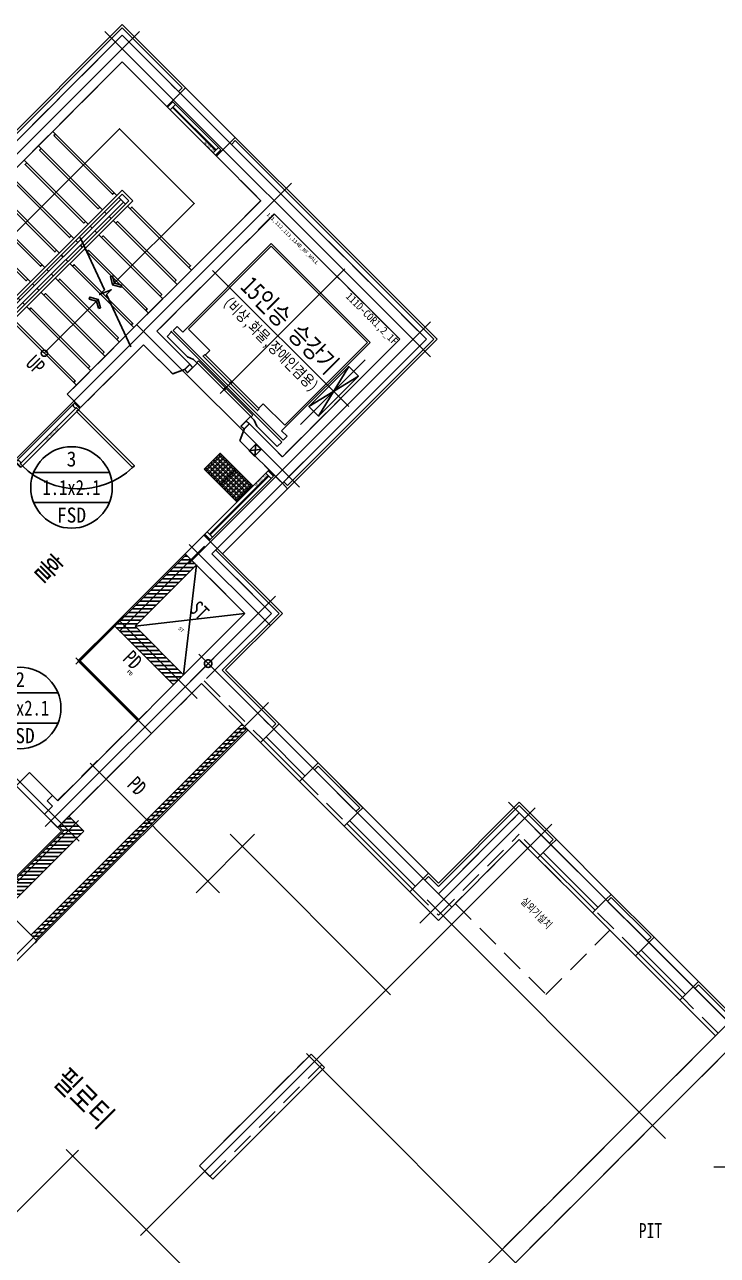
# Model space of a CAD drawing. Header units: millimetres. Extents: x 18596 to 55969, y 16294 to 49232.
# Drawn here: x 32286 to 41466, y 29494 to 45810 of the extents above; entities that cross this region are included whole.
import ezdxf
from ezdxf.enums import TextEntityAlignment as Align

# ---------------------------------------------------------------- set-up
doc = ezdxf.new("R2010")
doc.units = ezdxf.units.MM
doc.header["$LTSCALE"] = 100
for name, pattern in [('111D-COR1_2-1F$0$CEN', [62, 60, -1, 0, -1]), ('111D-COR1_2-1F$0$CENTER', [50.8, 31.75, -6.35, 6.35, -6.35]), ('111D-COR1_2-1F$0$HID', [2.3, 1.5, -0.8])]:
    doc.linetypes.add(name, pattern=pattern)
doc.layers.get('Defpoints').update_dxf_attribs({"color": 127})
doc.layers.add('111D-COR1_2-1F$0$CEN아파트', color=1, linetype='111D-COR1_2-1F$0$CEN', lineweight=5)
for name, color, linetype in [('111D-COR1_2-1F$0$COR', 4, 'Continuous'), ('111D-COR1_2-1F$0$DOOR', 4, 'Continuous'), ('111D-COR1_2-1F$0$DOOR_1', 1, 'Continuous'), ('111D-COR1_2-1F$0$DOOR_2', 5, 'Continuous'), ('111D-COR1_2-1F$0$ELE-7', 7, 'Continuous'), ('111D-COR1_2-1F$0$ELE7', 8, 'Continuous'), ('111D-COR1_2-1F$0$ELE8', 9, 'Continuous'), ('111D-COR1_2-1F$0$ELEV', 4, 'Continuous'), ('111D-COR1_2-1F$0$FIN4', 6, 'Continuous'), ('111D-COR1_2-1F$0$FIN_석재', 9, 'Continuous'), ('111D-COR1_2-1F$0$HAT-1', 9, 'Continuous'), ('111D-COR1_2-1F$0$LEADER', 7, 'Continuous'), ('111D-COR1_2-1F$0$OPEN', 5, '111D-COR1_2-1F$0$CENTER'), ('111D-COR1_2-1F$0$PS COVER', 4, 'Continuous'), ('111D-COR1_2-1F$0$RAIL-1', 7, 'Continuous'), ('111D-COR1_2-1F$0$RAIL-2', 5, 'Continuous'), ('111D-COR1_2-1F$0$WALL-1', 2, 'Continuous'), ('111D-COR1_2-1F$0$WALL-2', 3, 'Continuous'), ('111D-COR1_2-1F$0$WIN', 4, 'Continuous'), ('TEXT_실명', 3, 'Continuous'), ('창호부호', 7, 'Continuous')]:
    doc.layers.add(name, color=color, linetype=linetype)
for name, color, linetype, plot in [('111D-COR1_2-1F$0$Defponts', 161, 'Continuous', False), ('111D-COR1_2-1F$0$UNDERWALL', 25, '111D-COR1_2-1F$0$HID', False), ('111D-COR1_2-1F$0$창호공차', 39, 'Continuous', False)]:
    doc.layers.add(name, color=color, linetype=linetype, plot=plot)
doc.styles.add('111D-COR1_2-1F$0$돋움체', font='', dxfattribs={"width": 0.8})
doc.styles.add('돋움체', font='', dxfattribs={"width": 0.8})
doc.styles.get('111D-COR1_2-1F$0$돋움체').set_extended_font_data('DotumChe')
doc.styles.get('돋움체').set_extended_font_data('DotumChe')

# ---------------------------------------------------------------- blocks, each defined once
blk = doc.blocks.new('111D-COR1_2-1F$0$FSD_1100_100_현관')
at = {"layer": '111D-COR1_2-1F$0$DOOR'}
for points in [[(25, 100), (25, 1150), (60, 1150), (60, 100)], [(25, 100), (25, 60), (40, 60), (40, 25), (25, 0), (0, 0), (0, 100)], [(1075, 100), (1075, 60), (1060, 60), (1060, 25), (1075, 0), (1100, 0), (1100, 100)]]:
    blk.add_lwpolyline(points, close=True, dxfattribs=at)
at = {"layer": '111D-COR1_2-1F$0$DOOR_1'}
blk.add_arc((25, 100), 1050, 0, 88.0898, dxfattribs=at)
at = {"layer": '111D-COR1_2-1F$0$DOOR_2'}
for p, q in [((25, 100), (1075, 100)), ((25, 0), (1075, 0)), ((1060, 60), (40, 60))]:
    blk.add_line(p, q, dxfattribs=at)
at = {"layer": '111D-COR1_2-1F$0$창호공차', "ltscale": 2}
for p, q in [((-10, 100), (-10, 0)), ((1110, 100), (1110, 0))]:
    blk.add_line(p, q, dxfattribs=at)
at = {"layer": '111D-COR1_2-1F$0$창호공차', "ltscale": 2, "style": '111D-COR1_2-1F$0$돋움체', "width": 0.8}
blk.add_text('FSD_1100_100', height=30, dxfattribs=at).set_placement((502, 79), align=Align.MIDDLE_CENTER)
blk = doc.blocks.new('111D-COR1_2-1F$0$AW-900_100')
at = {"layer": '111D-COR1_2-1F$0$WIN'}
for p, q in [((476, 252), (1286, 252)), ((1286, 152), (476, 152))]:
    blk.add_line(p, q, dxfattribs=at)
at = {"layer": '111D-COR1_2-1F$0$WIN', "color": 8}
for p, q in [((1286, 208), (476, 208)), ((1286, 196), (476, 196))]:
    blk.add_line(p, q, dxfattribs=at)
at = {"layer": '111D-COR1_2-1F$0$WIN'}
for points in [[(431, 252), (476, 252), (476, 152), (431, 152)], [(1286, 252), (1331, 252), (1331, 152), (1286, 152)]]:
    blk.add_lwpolyline(points, close=True, dxfattribs=at)
at = {"layer": 'Defpoints', "ltscale": 2}
for p, q in [((421, 252), (421, 152)), ((1341, 252), (1341, 152))]:
    blk.add_line(p, q, dxfattribs=at)
at = {"layer": 'Defpoints', "style": '111D-COR1_2-1F$0$돋움체', "text_generation_flag": 4, "width": 0.8}
blk.add_text('AW-900_100', height=30, rotation=180, dxfattribs=at).set_placement((565, 175), align=Align.MIDDLE_CENTER)
blk = doc.blocks.new('111D-COR1_2-1F$0$CORE-74-3-17-mr')
at = {"layer": '111D-COR1_2-1F$0$ELE7'}
for p, q in [((0, 2300), (0, -37)), ((-925, 1847), (-925, 190)), ((-925, 1847), (925, 1847)), ((-900, 272), (-900, 1822)), ((-900, 1822), (900, 1822)), ((900, 1822), (900, 272)), ((925, 190), (925, 1847)), ((-953, 672), (-1133, 1422)), ((-1133, 672), (-953, 1422)), ((-1325, 1047), (1225, 1047)), ((-1030, 190), (-1030, 115)), ((-925, 190), (-1030, 190)), ((-500, 272), (-900, 272)), ((-500, 190), (-500, 272)), ((900, 272), (500, 272)), ((500, 272), (500, 190)), ((925, 190), (1030, 190)), ((1030, 190), (1030, 115)), ((-1032, 85), (1032, 85)), ((-1032, 85), (-1032, 0)), ((-650, 0), (-1032, 0)), ((1030, 115), (-1030, 115)), ((-570, 33), (-650, 0)), ((-570, 33), (-500, 33)), ((-500, -47), (-500, 33)), ((570, 33), (500, 33)), ((500, -50), (500, 33)), ((570, 33), (650, 0)), ((1032, 0), (650, 0)), ((1032, 85), (1032, 0))]:
    blk.add_line(p, q, dxfattribs=at)
at = {"layer": '111D-COR1_2-1F$0$ELE7', "ltscale": 50}
blk.add_line((-1043, 1635), (-1043, 424), dxfattribs=at)
at = {"layer": '111D-COR1_2-1F$0$ELE7'}
for points in [[(-1133, 1422), (-953, 1422), (-953, 672), (-1133, 672)], [(-510, 186), (-10, 186), (-10, 154), (-510, 154)], [(510, 186), (10, 186), (10, 154), (510, 154)], [(-510, 66), (-10, 66), (-10, 34), (-510, 34)], [(510, 66), (10, 66), (10, 34), (510, 34)], [(-560, -47), (-500, -47), (-500, -147), (-560, -147)], [(-557, -50), (-503, -50), (-503, -144), (-557, -144)], [(560, -47), (500, -47), (500, -147), (560, -147)], [(557, -50), (503, -50), (503, -144), (557, -144)]]:
    blk.add_lwpolyline(points, close=True, dxfattribs=at)
blk.add_point((1034, 85), dxfattribs=at)
blk.add_point((1034, 85), dxfattribs=at)
blk = doc.blocks.new('111D-COR1_2-1F$0$EV_버턴')
at = {"layer": '111D-COR1_2-1F$0$ELEV'}
for p, q in [((-128, 10), (-242, 10)), ((-242, 10), (-242, 4)), ((-128, 10), (-242, 10)), ((-242, 10), (-242, 4)), ((-242, 4), (-128, 4)), ((-242, 4), (-128, 4)), ((-235, 10), (-235, 131)), ((-235, 131), (-135, 131)), ((-235, 131), (-135, 10)), ((-135, 131), (-235, 10)), ((-135, 131), (-235, 131)), ((-235, 131), (-235, 10)), ((-135, 10), (-235, 10)), ((-235, 10), (-135, 10)), ((-135, 131), (-135, 10)), ((-135, 10), (-135, 131)), ((-128, 4), (-128, 10)), ((-128, 4), (-128, 10))]:
    blk.add_line(p, q, dxfattribs=at)
blk = doc.blocks.new('111D-COR1_2-1F$0$점자블럭_300_300_6')
at = {"layer": '111D-COR1_2-1F$0$ELE-7', "color": 8}
for centre in [(25, 275), (25, 225), (25, 175), (75, 275), (75, 225), (75, 175), (125, 275), (125, 225), (125, 175), (175, 275), (175, 225), (175, 175), (225, 275), (225, 225), (225, 175), (275, 275), (275, 225), (275, 175), (25, 125), (25, 75), (25, 25), (75, 125), (75, 75), (75, 25), (125, 125), (125, 75), (125, 25), (175, 125), (175, 75), (175, 25), (225, 125), (225, 75), (225, 25), (275, 125), (275, 75), (275, 25)]:
    blk.add_circle(centre, 15.5, dxfattribs=at)
at = {"layer": '111D-COR1_2-1F$0$ELE8'}
blk.add_lwpolyline([(0, 300), (0, 0), (300, 0), (300, 300)], close=True, dxfattribs=at)
blk = doc.blocks.new('111D-COR1_2-1F$0$A$C4BD02FE4')
at = {"linetype": 'Continuous', "rotation": 90}
for p in [(511, -322), (811, -322)]:
    blk.add_blockref('111D-COR1_2-1F$0$점자블럭_300_300_6', p, dxfattribs=at)
at = {"layer": '111D-COR1_2-1F$0$ELEV'}
blk.add_blockref('111D-COR1_2-1F$0$EV_버턴', (695, 267), dxfattribs=at)
blk = doc.blocks.new('111D-COR1_2-1F$0$AW-1190_100')
at = {"layer": '111D-COR1_2-1F$0$WIN'}
for p, q in [((476, 252), (1576, 252)), ((1576, 152), (476, 152))]:
    blk.add_line(p, q, dxfattribs=at)
at = {"layer": '111D-COR1_2-1F$0$WIN', "color": 8}
for p, q in [((1576, 208), (476, 208)), ((1576, 196), (476, 196))]:
    blk.add_line(p, q, dxfattribs=at)
at = {"layer": '111D-COR1_2-1F$0$WIN'}
for points in [[(431, 252), (476, 252), (476, 152), (431, 152)], [(1576, 252), (1621, 252), (1621, 152), (1576, 152)]]:
    blk.add_lwpolyline(points, close=True, dxfattribs=at)
at = {"layer": 'Defpoints', "ltscale": 2}
for p, q in [((421, 252), (421, 152)), ((1631, 252), (1631, 152))]:
    blk.add_line(p, q, dxfattribs=at)
at = {"layer": 'Defpoints', "style": '111D-COR1_2-1F$0$돋움체', "text_generation_flag": 4, "width": 0.8}
blk.add_text('AW-1190_100', height=30, rotation=180, dxfattribs=at).set_placement((588, 175), align=Align.MIDDLE_CENTER)
blk = doc.blocks.new('111D-COR1_2-1F$0$STR')
at = {"layer": '111D-COR1_2-1F$0$COR', "ltscale": 70}
for p, q in [((460, -159), (460, 41)), ((460, 41), (2820, 41)), ((498, -121), (498, 3)), ((498, 3), (2782, 3)), ((2782, 3), (2782, -121)), ((2820, 41), (2820, -159)), ((2820, -159), (460, -159)), ((2782, -121), (498, -121)), ((2720, -34), (2720, -84))]:
    blk.add_line(p, q, dxfattribs=at)
at = {"layer": '111D-COR1_2-1F$0$COR', "color": 8, "ltscale": 70}
for points in [[(560, 91), (530, 91), (530, 1191), (560, 1191)], [(830, 91), (800, 91), (800, 1191), (830, 1191)], [(1100, 91), (1070, 91), (1070, 1191), (1100, 1191)], [(1370, 91), (1340, 91), (1340, 1191), (1370, 1191)], [(1640, 91), (1610, 91), (1610, 1191), (1640, 1191)], [(1910, 91), (1880, 91), (1880, 1191), (1910, 1191)], [(2180, 91), (2150, 91), (2150, 1191), (2180, 1191)], [(2450, 91), (2420, 91), (2420, 1191), (2450, 1191)], [(2720, 91), (2690, 91), (2690, 1191), (2720, 1191)], [(560, -209), (590, -209), (590, -1309), (560, -1309)], [(830, -209), (860, -209), (860, -1309), (830, -1309)], [(1100, -209), (1130, -209), (1130, -1309), (1100, -1309)], [(1370, -209), (1400, -209), (1400, -1309), (1370, -1309)], [(1640, -209), (1670, -209), (1670, -1309), (1640, -1309)], [(1910, -209), (1940, -209), (1940, -1309), (1910, -1309)], [(2180, -209), (2210, -209), (2210, -1309), (2180, -1309)], [(2450, -209), (2480, -209), (2480, -1309), (2450, -1309)], [(2720, -209), (2750, -209), (2750, -1309), (2720, -1309)]]:
    blk.add_lwpolyline(points, dxfattribs=at)
at = {"layer": '111D-COR1_2-1F$0$COR', "ltscale": 70}
for points in [[(560, 41), (560, 1241)], [(830, 41), (830, 1241)], [(1100, 41), (1100, 1241)], [(1370, 41), (1370, 1241)], [(1640, 41), (1640, 1241)], [(1910, 41), (1910, 1241)], [(2180, 41), (2180, 1241)], [(2450, 41), (2450, 1241)], [(2720, 41), (2720, 1241)], [(560, 3), (560, -34)], [(830, 3), (830, -34)], [(1100, 3), (1100, -34)], [(1370, 3), (1370, -34)], [(1640, 3), (1640, -34)], [(1910, 3), (1910, -34)], [(2180, 3), (2180, -34)], [(2450, 3), (2450, -34)], [(2720, 3), (2720, -34)], [(2720, -34), (560, -34)], [(560, -34), (560, -84)], [(2720, -84), (560, -84)], [(560, -84), (560, -121)], [(560, -159), (560, -1359)], [(830, -84), (830, -121)], [(830, -159), (830, -1359)], [(1100, -84), (1100, -121)], [(1100, -159), (1100, -1359)], [(1370, -84), (1370, -121)], [(1370, -159), (1370, -1359)], [(1640, -84), (1640, -121)], [(1640, -159), (1640, -1359)], [(1910, -84), (1910, -121)], [(1910, -159), (1910, -1359)], [(2180, -84), (2180, -121)], [(2180, -159), (2180, -1359)], [(2450, -84), (2450, -121)], [(2450, -159), (2450, -1359)], [(2720, -84), (2720, -121)], [(2720, -159), (2720, -1359)]]:
    blk.add_lwpolyline(points, dxfattribs=at)
at = {"layer": '111D-COR1_2-1F$0$LEADER'}
blk.add_line((1570, -759), (560, -759), dxfattribs=at)
for points in [[(1840, -759), (3370, -759), (3370, 641), (560, 641)], [(1489, -844), (1537, -759), (1488, -673), (1513, -659), (1570, -759), (1513, -859), (1488, -845)], [(1922, -844), (1873, -759), (1922, -673), (1898, -659), (1840, -759), (1898, -859), (1922, -845)]]:
    blk.add_lwpolyline(points, dxfattribs=at)
at = {"layer": '111D-COR1_2-1F$0$LEADER', "linetype": 'Continuous'}
blk.add_lwpolyline([(1431, -1509), (1695, -790), (1782, -790), (1629, -727), (1718, -727), (1983, -9)], dxfattribs=at)
at = {"layer": '111D-COR1_2-1F$0$LEADER'}
for centre in [(560, 641), (560, -759)]:
    blk.add_circle(centre, 40, dxfattribs=at)
blk = doc.blocks.new('111D-COR1_2-1F$0$111_112_113_114D_MF_WALL')
at = {"layer": '111D-COR1_2-1F$0$UNDERWALL', "ltscale": 2}
for p, q in [((-9137, 12308), (-12874, 8571)), ((-9137, 12308), (-8370, 11540)), ((-9137, 11954), (-12503, 8588)), ((-9137, 11954), (-8546, 11364)), ((-8546, 11364), (-8370, 11540)), ((-7889, 10706), (-7712, 10883)), ((-7712, 10883), (-5106, 8277)), ((-7889, 10706), (-7298, 10116)), ((-7298, 10116), (-9865, 7549)), ((-7122, 9939), (-8677, 8383)), ((-7122, 9939), (-5460, 8277)), ((-8677, 8383), (-8242, 7948)), ((-8854, 8206), (-9688, 7372)), ((-8854, 8206), (-8469, 7821)), ((-5106, 8277), (-7016, 6368)), ((-5460, 8277), (-7016, 6721)), ((-8313, 7878), (-8469, 7821)), ((-8242, 7948), (-8313, 7878)), ((-9865, 7549), (-9688, 7372)), ((-7521, 7086), (-7578, 6930)), ((-7450, 7156), (-7521, 7086)), ((-7450, 7156), (-7016, 6721)), ((-7578, 6930), (-7016, 6368)), ((-8055, 5682), (-8303, 5434)), ((-8055, 5682), (-7878, 5505)), ((-8303, 5434), (-7511, 4643)), ((-7878, 5505), (-7949, 5434)), ((-7949, 5434), (-7157, 4643)), ((-7511, 4643), (-9993, 2161)), ((-7157, 4643), (-8051, 3748)), ((-7910, 3889), (-7129, 3108)), ((-9993, 1807), (-8193, 3607)), ((-8051, 3748), (-7270, 2967)), ((-7270, 2967), (-7129, 3108)), ((-6754, 2451), (-6613, 2592)), ((-6754, 2451), (-6160, 1857)), ((-6613, 2592), (-6019, 1998)), ((-10130, 2157), (-10060, 2228)), ((-10063, 2090), (-10130, 2157)), ((-9993, 2161), (-10060, 2228)), ((-10169, 1984), (-10063, 2090)), ((-9993, 1807), (-10169, 1984)), ((-6160, 1857), (-6019, 1998)), ((-4947, 927), (-3876, 1998)), ((-3455, 1577), (-3876, 1998)), ((-4947, 644), (-3876, 1715)), ((-3597, 1436), (-3876, 1715)), ((-3455, 1577), (-3597, 1436)), ((-5290, 987), (-5149, 1128)), ((-5290, 987), (-4947, 644)), ((-5149, 1128), (-4947, 927)), ((-10268, 301), (-10834, 867)), ((-2727, 849), (-2868, 707)), ((-2158, 280), (-2727, 849)), ((-2299, 138), (-2868, 707)), ((-10622, -53), (-10268, 301)), ((-2299, 138), (-2158, 280)), ((-1712, -449), (-1571, -307)), ((-1097, -781), (-1571, -307)), ((-1239, -922), (-1712, -449)), ((-7327, -7011), (-1239, -922)), ((-4059, -4097), (-1062, -1099)), ((-8115, -2680), (-6634, -1198)), ((-6492, -1340), (-6634, -1198)), ((-7974, -2821), (-6492, -1340)), ((-7974, -2821), (-8115, -2680))]:
    blk.add_line(p, q, dxfattribs=at)
blk.add_circle((-7998, 3978), 50, dxfattribs=at)
blk.add_circle((-7998, 3978), 50, dxfattribs=at)
at = {"layer": '111D-COR1_2-1F$0$UNDERWALL', "style": '111D-COR1_2-1F$0$돋움체'}
blk.add_text('111,112,113,114D_MF_WALL', height=50, rotation=315, dxfattribs=at).set_placement((-6878, 9613), align=Align.MIDDLE_CENTER)
blk = doc.blocks.new('111D-COR1_2-1F', base_point=(97262, 34968))
at = {"layer": '111D-COR1_2-1F$0$HAT-1', "ltscale": 2}
h = blk.add_hatch(dxfattribs=at)
h.set_pattern_fill('_USER,N', color=256, scale=50, angle=360, style=0, pattern_type=0)
h.set_pattern_definition([(360, (-499714.46, 804414.626), (6e-14, 50), [])])
h.paths.add_polyline_path([(30458, 35185), (31101, 34541), (30967, 34407), (30189, 35185), (31137, 36132), (31271, 35998)])
h = blk.add_hatch(dxfattribs=at)
h.set_pattern_fill('_USER,N', color=256, scale=50, style=0, pattern_type=0)
h.set_pattern_definition([(360, (-51781.05, 73323.977), (7e-14, 50), [])])
h.paths.add_polyline_path([(29079, 31090), (29143, 31027), (31939, 33823), (31876, 33887)])
h = blk.add_hatch(dxfattribs=at)
h.set_pattern_fill('_USER,N', color=256, scale=50, style=0, pattern_type=0)
h.set_pattern_definition([(360, (-51922.474, 73182.556), (7e-14, 50), [])])
h.paths.add_polyline_path([(28605, 31564), (28740, 31430), (29779, 32469), (29581, 32667), (29447, 32533), (29510, 32469)])
at = {"layer": '111D-COR1_2-1F$0$CEN아파트', "ltscale": 2}
for p, q in [((26544, 39098), (30518, 43072)), ((30058, 43072), (34372, 38759)), ((28559, 37083), (32533, 41057)), ((30483, 39183), (32639, 37027)), ((31176, 36022), (34372, 39219)), ((31377, 36245), (30253, 35121)), ((31176, 36270), (32251, 35195)), ((31190, 34453), (32321, 35584)), ((30317, 35326), (29673, 34682)), ((30242, 35266), (31282, 34226)), ((29716, 32335), (27071, 34979)), ((29267, 32529), (31501, 34764)), ((30677, 33763), (29673, 34767)), ((34655, 31462), (31303, 34813)), ((28692, 30640), (32226, 34173)), ((31579, 31653), (29861, 33371)), ((38675, 29584), (35408, 32851)), ((34231, 31250), (35761, 32780)), ((27304, 30206), (29708, 32611)), ((30529, 27109), (35981, 32561)), ((31268, 31653), (32042, 32427)), ((33845, 30298), (31717, 32427)), ((37487, 28396), (34327, 31556)), ((31816, 23418), (38470, 30072)), ((35669, 26579), (32728, 29521)), ((26979, 25511), (29708, 28241)), ((31865, 25928), (29546, 28248)), ((38128, 28020), (44198, 28020))]:
    blk.add_line(p, q, dxfattribs=at)
at = {"layer": '111D-COR1_2-1F$0$Defponts', "linetype": '111D-COR1_2-1F$0$HID', "ltscale": 2}
blk.add_lwpolyline([(35903, 30305), (36751, 31154), (35549, 32356), (34701, 31508)], close=True, dxfattribs=at)
at = {"layer": '111D-COR1_2-1F$0$ELE7', "ltscale": 2}
for p, q in [((32367, 33891), (34347, 31911)), ((36769, 31631), (36041, 32360)), ((37925, 30475), (37338, 31062))]:
    blk.add_line(p, q, dxfattribs=at)
at = {"layer": '111D-COR1_2-1F$0$FIN4', "ltscale": 2}
for p, q in [((31123, 36146), (30175, 35199)), ((30175, 35199), (30189, 35185)), ((29157, 31013), (31954, 33809)), ((29433, 32519), (29482, 32469)), ((28591, 31578), (29482, 32469))]:
    blk.add_line(p, q, dxfattribs=at)
at = {"layer": '111D-COR1_2-1F$0$FIN_석재', "ltscale": 2}
for p, q in [((26693, 39565), (30288, 43161)), ((26693, 39523), (30288, 43118)), ((30288, 43161), (34460, 38989)), ((30288, 43118), (31084, 42323)), ((31034, 42273), (31084, 42323)), ((31056, 42252), (31126, 42323)), ((31713, 41594), (31784, 41665)), ((31734, 41573), (31784, 41623)), ((31784, 41623), (34418, 38989)), ((34460, 38989), (31618, 36146)), ((34418, 38989), (32480, 37051)), ((32410, 37080), (32480, 37009)), ((32431, 37101), (32480, 37051)), ((31526, 36196), (32367, 35354)), ((31547, 36217), (32410, 35354)), ((32367, 35354), (31614, 34601)), ((32410, 35354), (31657, 34601)), ((31614, 34601), (32325, 33891)), ((31657, 34601), (32367, 33891)), ((32275, 33841), (32325, 33891)), ((32296, 33820), (32367, 33891)), ((32813, 33304), (32883, 33374)), ((32834, 33282), (32883, 33332)), ((32883, 33374), (33477, 32780)), ((32883, 33332), (33435, 32780)), ((34478, 31780), (35549, 32851)), ((34478, 31737), (35549, 32809)), ((35549, 32851), (36041, 32360)), ((35549, 32809), (35998, 32360)), ((33385, 32731), (33435, 32780)), ((33407, 32710), (33477, 32780)), ((35949, 32310), (35998, 32360)), ((35970, 32289), (36041, 32360)), ((34276, 31840), (34347, 31911)), ((34298, 31819), (34347, 31868)), ((34347, 31911), (34478, 31780)), ((34347, 31868), (34478, 31737)), ((36698, 31561), (36769, 31631)), ((36719, 31539), (36769, 31589)), ((36769, 31631), (37338, 31062)), ((36769, 31589), (37296, 31062)), ((37246, 31013), (37296, 31062)), ((37267, 30991), (37338, 31062)), ((37854, 30404), (37925, 30475)), ((37876, 30383), (37925, 30433)), ((37925, 30475), (38328, 30072)), ((37925, 30433), (38328, 30030))]:
    blk.add_line(p, q, dxfattribs=at)
at = {"layer": '111D-COR1_2-1F$0$OPEN', "ltscale": 2}
for p, q in [((31271, 35998), (31101, 34541)), ((30458, 35185), (31915, 35354))]:
    blk.add_line(p, q, dxfattribs=at)
at = {"layer": '111D-COR1_2-1F$0$PS COVER', "ltscale": 2}
for p, q in [((30175, 35199), (29701, 34725)), ((30189, 35185), (29730, 34725)), ((30493, 33933), (29701, 34725)), ((30508, 33947), (29730, 34725))]:
    blk.add_line(p, q, dxfattribs=at)
at = {"layer": '111D-COR1_2-1F$0$RAIL-1', "ltscale": 2}
for p, q in [((31713, 41594), (31056, 42252)), ((31536, 41418), (30879, 42075)), ((32233, 37256), (31370, 36394)), ((31547, 36217), (32410, 37080)), ((32296, 33820), (32813, 33304)), ((32120, 33643), (32636, 33127)), ((33407, 32710), (34276, 31840)), ((33230, 32533), (34100, 31663)), ((36698, 31561), (35970, 32289)), ((35793, 32112), (36521, 31384)), ((37854, 30404), (37267, 30991)), ((37091, 30815), (37678, 30228))]:
    blk.add_line(p, q, dxfattribs=at)
at = {"layer": '111D-COR1_2-1F$0$RAIL-2', "ltscale": 2}
for p, q in [((32155, 33678), (32671, 33162)), ((32194, 33717), (32710, 33201)), ((33265, 32568), (34135, 31698)), ((33304, 32607), (34174, 31737)), ((35828, 32147), (36557, 31419)), ((35867, 32186), (36596, 31458)), ((37126, 30850), (37713, 30263)), ((37165, 30889), (37752, 30302))]:
    blk.add_line(p, q, dxfattribs=at)
at = {"layer": '111D-COR1_2-1F$0$WALL-1', "ltscale": 2}
for p, q in [((30288, 43019), (26693, 39424)), ((30288, 43019), (31056, 42252)), ((30288, 42666), (26922, 39300)), ((30288, 42666), (30879, 42075)), ((30879, 42075), (31056, 42252)), ((31536, 41418), (31713, 41594)), ((31713, 41594), (34319, 38989)), ((31536, 41418), (32127, 40827)), ((32127, 40827), (29560, 38260)), ((32304, 40650), (30748, 39095)), ((32304, 40650), (33965, 38989)), ((30748, 39095), (31183, 38660)), ((30571, 38918), (29737, 38084)), ((30571, 38918), (30957, 38533)), ((34319, 38989), (32410, 37080)), ((33965, 38989), (32410, 37433)), ((31112, 38589), (30957, 38533)), ((31183, 38660), (31112, 38589)), ((29560, 38260), (29737, 38084)), ((31975, 37868), (31904, 37797)), ((31975, 37868), (32410, 37433)), ((31904, 37797), (31847, 37642)), ((31847, 37642), (32410, 37080)), ((31370, 36394), (31123, 36146)), ((31370, 36394), (31547, 36217)), ((31123, 36146), (31915, 35354)), ((31547, 36217), (31476, 36146)), ((31476, 36146), (32268, 35354)), ((31915, 35354), (29433, 32872)), ((32268, 35354), (31515, 34601)), ((31515, 34601), (32296, 33820)), ((29433, 32519), (31338, 34424)), ((31338, 34424), (32120, 33643)), ((32120, 33643), (32296, 33820)), ((32813, 33304), (32636, 33127)), ((33407, 32710), (32813, 33304)), ((28881, 33070), (29058, 33247)), ((29433, 32872), (29058, 33247)), ((33230, 32533), (32636, 33127)), ((29433, 32519), (28881, 33070)), ((33230, 32533), (33407, 32710)), ((34478, 31638), (35549, 32710)), ((35970, 32289), (35549, 32710)), ((34478, 31285), (35549, 32356)), ((35793, 32112), (35549, 32356)), ((35970, 32289), (35793, 32112)), ((34100, 31663), (34276, 31840)), ((34276, 31840), (34478, 31638)), ((34100, 31663), (34478, 31285)), ((29157, 31013), (28591, 31578)), ((36698, 31561), (36521, 31384)), ((37267, 30991), (36698, 31561)), ((37091, 30815), (36521, 31384)), ((28803, 30659), (29157, 31013)), ((37091, 30815), (37267, 30991)), ((37678, 30228), (37854, 30404)), ((38328, 29931), (37854, 30404)), ((38151, 29754), (37678, 30228)), ((32134, 23736), (38151, 29754)), ((35366, 26615), (38363, 29613)), ((31310, 28032), (32791, 29514)), ((32968, 29337), (32791, 29514)), ((31487, 27855), (32968, 29337)), ((31487, 27855), (31310, 28032))]:
    blk.add_line(p, q, dxfattribs=at)
at = {"layer": '111D-COR1_2-1F$0$WALL-2', "ltscale": 2}
for p, q in [((31137, 36132), (30189, 35185)), ((31271, 35998), (30458, 35185)), ((30189, 35185), (30967, 34407)), ((30458, 35185), (31101, 34541)), ((29079, 31090), (31876, 33887)), ((29143, 31027), (31939, 33823)), ((29581, 32667), (29779, 32469)), ((29447, 32533), (29510, 32469)), ((28605, 31564), (29510, 32469)), ((28740, 31430), (29779, 32469))]:
    blk.add_line(p, q, dxfattribs=at)
at = {"layer": 'Defpoints', "ltscale": 2}
blk.add_circle((31427, 34690), 50, dxfattribs=at)
blk.add_circle((31427, 34690), 50, dxfattribs=at)
at = {"ltscale": 2, "xscale": -1, "rotation": 315}
blk.add_blockref('111D-COR1_2-1F$0$AW-900_100', (31723, 41016), dxfattribs=at)
at = {"ltscale": 2, "rotation": 315.0000008190925}
blk.add_blockref('111D-COR1_2-1F$0$A$C4BD02FE4', (31453, 37644), dxfattribs=at)
at = {"layer": '111D-COR1_2-1F$0$COR', "ltscale": 2, "rotation": 44.99999999999994}
blk.add_blockref('111D-COR1_2-1F$0$STR', (28323, 38945), dxfattribs=at)
at = {"layer": '111D-COR1_2-1F$0$DOOR', "ltscale": 2, "rotation": 224.9999999999999}
blk.add_blockref('111D-COR1_2-1F$0$FSD_1100_100_현관', (29655, 38144), dxfattribs=at)
at = {"layer": '111D-COR1_2-1F$0$ELE7', "xscale": -1, "rotation": 315}
blk.add_blockref('111D-COR1_2-1F$0$CORE-74-3-17-mr', (31612, 38297), dxfattribs=at)
at = {"layer": '111D-COR1_2-1F$0$UNDERWALL', "ltscale": 2}
blk.add_blockref('111D-COR1_2-1F$0$111_112_113_114D_MF_WALL', (39425, 30712), dxfattribs=at)
at = {"layer": '111D-COR1_2-1F$0$WIN', "ltscale": 2, "rotation": 224.9999999999999}
blk.add_blockref('111D-COR1_2-1F$0$AW-1190_100', (32420, 37658), dxfattribs=at)
at = {"layer": '111D-COR1_2-1F$0$Defponts', "linetype": '111D-COR1_2-1F$0$HID', "ltscale": 2, "style": '111D-COR1_2-1F$0$돋움체', "width": 0.8}
blk.add_text('실외기설치', height=100, rotation=315, dxfattribs=at).set_placement((35778, 31383), align=Align.MIDDLE_CENTER)
at = {"layer": 'Defpoints', "style": '111D-COR1_2-1F$0$돋움체'}
for s, height, p in [('111D-COR1,2_1F', 100, (33597, 39265)), ('ST', 50, (31068, 35141)), ('PD', 50, (30390, 34567))]:
    blk.add_text(s, height=height, rotation=315, dxfattribs=at).set_placement(p, align=Align.MIDDLE_CENTER)
blk = doc.blocks.new('A$Ce14d3ae4')
at = {"layer": '창호부호', "ltscale": 2}
for p, q in [((-511, 141), (492, 141)), ((-511, -259), (492, -259))]:
    blk.add_line(p, q, dxfattribs=at)
blk.add_circle((-10, -59), 540, dxfattribs=at)
at = {"layer": '창호부호', "color": 6, "style": '돋움체'}
for s, p in [('3', (-10, 319)), ('FSD', (-10, -425))]:
    blk.add_text(s, height=200, dxfattribs=at).set_placement(p, align=Align.MIDDLE_CENTER)
at = {"layer": '창호부호', "color": 6, "style": '돋움체', "width": 0.85}
blk.add_text('1.1x2.1', height=200, dxfattribs=at).set_placement((-10, -59), align=Align.MIDDLE_CENTER)
blk = doc.blocks.new('A$C8365a4a0')
at = {"layer": '창호부호', "ltscale": 2}
for p, q in [((-484, 249), (519, 249)), ((-484, -151), (519, -151))]:
    blk.add_line(p, q, dxfattribs=at)
blk.add_circle((18, 49), 540, dxfattribs=at)
at = {"layer": '창호부호', "color": 6, "style": '돋움체'}
for s, p in [('2', (18, 427)), ('FSD', (18, -317))]:
    blk.add_text(s, height=200, dxfattribs=at).set_placement(p, align=Align.MIDDLE_CENTER)
at = {"layer": '창호부호', "color": 6, "style": '돋움체', "width": 0.85}
blk.add_text('1.2x2.1', height=200, dxfattribs=at).set_placement((18, 49), align=Align.MIDDLE_CENTER)

msp = doc.modelspace()

# ---------------------------------------------------------------- block references
at = {"ltscale": 2}
msp.add_blockref('111D-COR1_2-1F', (100553, 37617), dxfattribs=at)
at = {"layer": '창호부호', "ltscale": 2}
for name, p in [('A$Ce14d3ae4', (32917, 39733)), ('A$C8365a4a0', (32208, 36701))]:
    msp.add_blockref(name, p, dxfattribs=at)

# ---------------------------------------------------------------- texts
at = {"layer": 'TEXT_실명', "style": '돋움체', "width": 0.8}
for s, height, p in [('15인승 승강기', 250, (35801, 41826)), ('(비상,화물,장애인겸용)', 150, (35552, 41577)), ('UP', 200, (32432, 41303)), ('홀', 300, (32605, 38604)), ('ST', 200, (34601, 38045)), ('PD', 200, (33719, 37389)), ('PD', 200, (33776, 35718)), ('필로티', 300, (33071, 31578))]:
    msp.add_text(s, height=height, rotation=315, dxfattribs=at).set_placement(p, align=Align.MIDDLE_CENTER)
msp.add_text('PIT', height=200, dxfattribs=at).set_placement((40579, 29822), align=Align.MIDDLE_CENTER)

doc.saveas('drawing.dxf')
